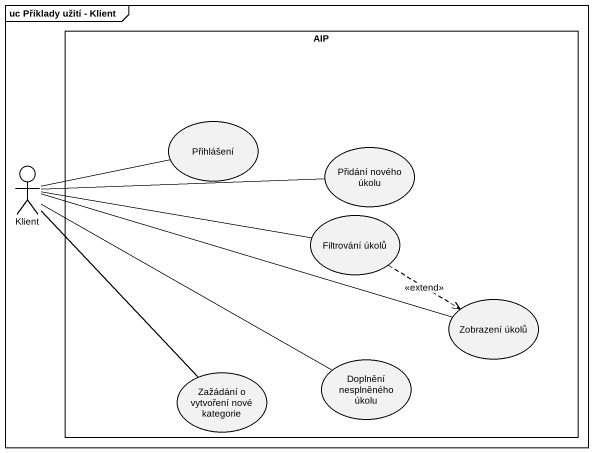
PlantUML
@startuml
mainframe uc Příklady užití - Klient
rectangle AIP {
  usecase Přihlášení
  usecase "Přidání nového úkolu" as Přidání_nového_úkolu
  usecase "Filtrování úkolů" as Filtrování_úkolů
  usecase "Zobrazení úkolů" as Zobrazení_úkolů
  usecase "Zažádání o vytvoření nové kategorie" as Zažádání_o_vytvoření_nové
  usecase "Doplnění nesplněného úkolu" as Doplnění_nesplněného_úkolu
}
actor Klient
Klient -right- Přihlášení
Klient -right- Přidání_nového_úkolu
Klient -right- Filtrování_úkolů
Klient -right- Zobrazení_úkolů
Klient -- Zažádání_o_vytvoření_nové
Klient -right- Doplnění_nesplněného_úkolu
Filtrování_úkolů ..> Zobrazení_úkolů : <<extend>>
@enduml
